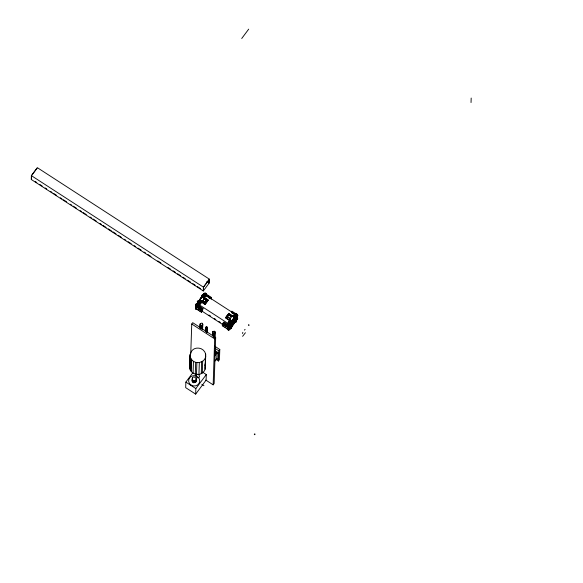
<?xml version="1.0" encoding="UTF-8"?>
<svg xmlns="http://www.w3.org/2000/svg" width="583" height="583" viewBox="0 0 583 583"><rect width="100%" height="100%" fill="white"/><g stroke="black" fill="none" stroke-linecap="round" stroke-linejoin="round"><path stroke-width="0.87" d="M242.834 332.31L242.557 333.563M248.781 324.388L248.744 325.547L248.992 325.219M31.38 175.643L31.256 179.477L203.285 290.961L209.239 282.981L209.363 279.148L37.327 167.664L31.38 175.643L203.416 287.127L203.285 290.961M31.46 179.061L31.577 175.549M192.66 373.003L185.868 382.113L185.678 387.651L195.662 394.123L206.112 380.109L206.295 374.563L202.731 372.253M189.788 365.279C188.994 358.29 189.176 347.111 198.971 348.153C202.928 348.554 206.338 352.343 205.704 356.388L205.048 369.323A7.841 7.302 1.9 0 1 202.294 373.018C197.346 376.902 188.717 372.705 189.759 366.19M189.818 368.471L190.153 354.377M190.022 365.067L190.35 355.069M190.306 367.283L190.218 369.986L191.698 370.941M190.758 353.757L191.741 324.01L192.733 322.676L215.674 337.542L214.15 383.519L213.159 384.846L205.755 380.05M190.634 370.628L191.02 358.815L190.211 356.658M191.297 371.59L191.69 359.784L191.02 358.815M192.157 381.18C191.399 371.203 201.521 381.952 193.592 382.681A2.055 1.917 1.9 0 1 192.55 382.003L192.142 380.582L192.696 379.518M192.375 381.748L192.273 378.403M192.492 379.752L192.558 377.864M192.55 382.003L192.434 379.861M193.075 373.178L193.469 361.365L191.69 359.784M198.052 303.641L198.628 305.558A1.509 1.406 1.9 0 1 198.103 306.264C193.068 307.664 197.885 300.085 198.643 305.201A1.509 1.406 1.9 0 1 198.111 305.915L196.544 306.053L195.699 304.596M198.023 309.318C196.405 310.55 194.547 307.882 196.201 306.724M195.691 304.953L195.75 304.384M195.779 308.859L195.808 306.665L196.303 306.002L202.031 309.719L201.973 311.635L201.478 312.299L195.742 308.582L196.238 307.919M195.735 304.734L195.954 303.991M195.91 309.048L195.669 307.438M195.626 308.443L195.881 307.044M193.592 382.681L193.658 380.786A2.055 1.917 1.9 0 1 192.609 380.109M196.282 303.67L196.682 303.816M196.245 309.354L195.917 308.691M193.906 382.747L193.658 380.786M196.69 306.381C194.584 302.453 199.94 304.494 196.748 304.501M196.675 309.544L196.26 308.997M194.554 382.732L194.613 380.845L195.735 380.284L196.282 379.22M196.908 309.595L196.682 309.194M197.637 305.441L197.112 305.652L196.704 304.566M197.28 305.645L197.746 304.785L197.353 304.304M195.283 374.177L195.677 362.364L193.469 361.365M197.375 309.58L196.916 309.238M195.159 382.535L195.225 380.648M195.429 382.375L195.494 380.488M197.987 307.649L198.023 306.534M198.14 307.62L198.111 305.915M195.873 381.945L195.939 380.058M195.662 394.123L195.844 388.577L206.295 374.563M196.15 381.406L196.267 378.622M198.628 305.558L198.679 304.545M196.486 374.424L196.879 362.611L195.677 362.364M199.043 306.476L199.102 304.69L227.771 323.274L229.906 320.41M208 300.274L205.027 304.26L199.255 300.434L202.235 296.128L207.971 299.844L207.993 300.588L205.012 304.581L200.727 301.477M200.035 327.646L200.195 323.878L201.827 323.069A1.304 1.217 1.9 0 1 202.49 323.499C203.868 325.38 199.918 326.327 200.151 324.068M200.042 328.025L200.195 323.878M200.18 328.382L200.297 324.804M200.319 327.653L200.406 324.964M198.941 374.381L199.335 362.568L202.687 361.205A7.841 7.302 1.9 0 0 205.442 357.51L205.704 356.388M200.618 327.916L200.705 325.227M200.982 328.083L201.077 325.394M201.478 312.299L202.031 309.719M201.186 328.12L201.273 325.438M202.272 300.42L202.192 301.695L202.177 300.507L202.971 300.733L202.541 301.149L202.119 300.624M202.235 296.128L199.255 300.434M202.294 301.79L202.33 300.383L199.051 304.741M201.565 329.009L201.682 325.431M202.483 301.856L202.454 300.34M202.593 300.34L202.695 301.52L202.935 300.945M202.483 309.128L202.418 311.045L202.979 308.465L198.679 305.681L198.184 306.345L202.483 309.128L202.979 308.465M202.622 301.856L202.534 301.462M202.665 301.44L202.658 300.354M201.951 328.885L202.068 325.307M202.746 301.812L202.782 300.405M202.899 301.688L202.92 300.551M202.126 328.783L202.243 325.205M206.127 295.69A1.509 1.406 1.9 0 0 206.331 295.297C207.001 290.152 200.384 296.222 204.873 293.417M203.496 290.545L203.613 287.033L209.071 279.716L208.954 283.229L206.666 281.749M202.374 329.402L202.527 324.928M202.556 329.06L202.702 324.585M202.556 329.388L202.738 324.017M203.693 299.385C203.285 296.827 205.107 299.968 204.429 298.7M201.259 373.637L201.652 361.824M203.744 299.422L203.642 298.54M203.795 298.416L203.591 299.319L203.591 298.904M203.868 299.48L203.751 299.108M203.686 298.904L203.926 298.372M204.349 298.525L204.363 299.006L204.057 298.372M204.072 299.487L204.363 299.006M204.436 299.181L204.247 298.438M205.085 302.431L204.4 302.766L204.341 301.834L205.092 302.045L204.538 302.504L204.298 301.885M205.981 295.858A1.509 1.406 1.9 0 1 205.799 296.004L204.684 296.273L204.247 295.792M204.4 302.766L204.699 302.125M204.385 302.111L204.341 302.621L204.764 302.132M204.626 293.147C203.321 294.546 206.375 294.699 205.048 293.438M204.684 296.273L204.465 295.873M202.294 373.018L202.687 361.205M204.589 302.839L204.582 301.717M204.728 302.839L204.72 301.717M204.91 301.783L204.859 302.796L205.005 301.87M205.099 293.14L204.706 293.438M205.158 296.266L205.814 295.654A1.509 1.406 1.9 0 0 206.346 294.94L206.397 294.728M205.012 304.581L204.997 303.83L207.971 299.844M205.114 302.971L205.041 301.928M205.333 293.191L204.961 293.417M204.706 302.038L205.129 302.905L204.436 302.526M206.382 295.078L205.755 293.38M205.77 299.917C204.888 302.752 206.783 297.483 206.506 301.134M205.901 301.236L205.894 300.26L206.593 300.58M206.55 300.464L205.814 300.828L205.923 299.793M206.535 300.588L205.988 300.857L205.952 300.223M205.908 300.114L206.047 299.749M206.061 300.872L206.083 300.187M206.586 300.515L206.185 299.749M206.193 300.864L206.251 299.764M205.391 331.53L205.442 327.274L206.659 326.779L207.067 327.865L206.032 328.287A0.874 0.809 1.9 0 1 205.588 327.996L205.442 327.274M206.324 300.828L206.418 300.179M205.464 331.632L205.588 327.996M206.564 301.025L206.477 299.902M205.937 331.013L206.032 328.287M206.069 331.042L206.163 328.309M205.048 369.323L205.442 357.51M206.316 331.946L206.433 328.309M205.311 368.201L205.34 363.194M205.493 358.647L205.646 354.107M206.571 331.865L206.695 328.222M206.688 331.793L206.776 326.844M206.79 332.478L206.972 327.019M206.863 332.587L207.045 327.129M206.958 332.827L207.14 327.369M211.184 299.29L211.243 297.374L205.515 293.657M212.409 335.721L212.576 331.953L214.201 331.144A1.304 1.217 1.9 0 1 214.865 331.574C216.242 333.454 212.292 334.394 212.533 332.142M212.452 335.531L212.576 331.953M212.584 335.568L212.751 331.61M212.7 335.728L212.788 333.039M212.97 333.126L213.035 331.333M212.992 335.99L213.079 333.301M213.334 337.054L213.451 333.469M213.531 337.091L213.655 333.512M213.939 337.083L214.063 333.505M214.325 336.959L214.449 333.381M214.5 336.857L214.617 333.279M213.159 384.846L214.682 338.876L215.674 337.542M214.755 337.477L214.974 331.734M214.901 338.031L215.112 332.091M216.599 358.487L218.035 359.412L218.224 353.662L218.72 352.999L215.134 350.682M216.22 359.573L218.45 361.015L218.793 350.798L219.784 349.472L214.58 346.098M219.784 349.472L219.441 359.682L218.45 361.015M227.909 326.487L222.888 323.237L222.393 323.9L222.327 325.817L228.616 329.738M222.844 324.512L222.888 323.237M223.267 323.922L223.806 321.984L227.392 324.301M225.81 317.341L231.531 321.371L225.796 317.662L228.776 313.669L234.504 317.385L228.784 313.348L225.81 317.341L225.774 318.078L230.074 320.869L225.789 317.757L228.762 313.771M227.188 317.458L227.574 316.635L228.07 317.283M227.297 317.597L227.239 316.919M228.07 317.152L227.406 317.363L227.392 316.707M229.367 327.413C231.99 328.79 227.895 331.669 227.224 328.921C226.962 329.395 229.615 329.395 229.104 327.952M227.297 325.875L227.341 324.869A1.509 1.406 1.9 0 1 227.873 324.163C232.909 322.763 228.091 330.342 227.334 325.227A1.509 1.406 1.9 0 1 227.683 324.658M227.304 317.276L227.713 316.635L227.931 317.152M227.45 326.291L227.341 324.869M227.581 326.48L227.465 325.941M228.004 317.589L227.997 316.788M227.946 324.782L227.997 323.12L230.147 320.242M227.917 326.786L227.589 326.13M228.077 324.039C231.065 323.9 227.64 326.801 228.74 324.257M228.062 329.533L228.128 327.617L229.119 326.779M228.347 326.976L227.931 326.436M228.813 315.68C228.798 313.1 230.081 316.54 228.704 314.951M228.784 313.348L226.765 316.751M228.478 325.7C231.524 326.145 226.342 323.39 229.053 325.729M228.915 314.711L228.696 315.695M228.514 330.065L228.449 329.686M228.558 329.162L228.361 326.626M228.718 315.206L228.653 315.571L229.046 314.667M229.469 314.82L229.374 315.709L229.177 314.667M229.367 314.733L229.505 315.432M228.981 330.058L230.219 328.513L229.374 327.056M228.973 329.125L229.053 328.732M229.046 327.019L230.285 325.474M229.359 318.296C230.679 320.694 229.236 316.321 229.534 319.178M229.848 319.127L229.775 318.442L229.483 319.134M229.505 318.405L230.205 319.156M229.549 314.995L229.549 315.381M229.52 319.061L229.578 318.486M229.709 319.134L229.702 318.442M229.564 318.376L229.768 318.005M228.58 328.477L229.483 328.076L229.607 326.028L229.527 326.961L228.616 327.362M229.972 319.09L229.833 318.012M230.03 319.054L229.906 318.026M229.913 327.828L229.447 327.362L229.935 327.945M230.19 319.28L230.03 318.078M230.052 327.661L230.3 328.04L229.877 327.5M230.278 325.824L230.117 324.622M230.161 329.082L230.212 328.076M230.89 317.006C230.423 314.835 232.369 317.254 231.677 316.372M230.832 316.329L230.817 316.78L231.043 316.088M230.97 316.438L231.167 316.044M230.832 316.576L231.56 316.722L231.305 316.044M231.597 316.992L231.589 316.197M231.364 327.078L234.337 323.084C231.947 323.448 232.158 329.614 230.052 328.375M237.572 318.172C238.33 320.716 233.63 320.461 234.709 317.873A1.509 1.406 1.9 0 1 234.913 317.473M234.825 315.221L234.832 314.864A1.509 1.406 1.9 0 1 235.364 314.157C237.747 312.626 238.892 317.108 236.122 317.254L236.086 318.376L236.997 317.975L237.077 317.043M234.818 319.295L234.709 317.873M234.942 319.477L234.825 318.937M235.364 314.157L235.772 314.303M235.284 319.783L234.956 319.127M235.714 319.972L235.299 319.433M235.758 317.655L235.634 319.214M235.867 319.622L235.926 317.837M235.947 320.023L235.721 319.622M236.596 318.923L235.991 319.12L235.824 317.873M236.669 315.979L235.969 315.695L236.115 316.117C235.656 316.933 236.224 318.318 234.694 317.239M236.071 319.134L235.998 318.77M236.195 316.132L236.122 315.767M236.246 319.134L236.698 318.347L236.392 317.822M236.37 316.132C237.813 315.039 234.796 313.115 234.679 315.884M236.479 313.887C236.807 318.733 234.381 310.579 237.769 315.818M236.414 320.016L236.727 317.451M236.53 316.081L236.611 315.68M236.632 319.499L236.691 317.713M236.866 319.87L237.667 318.252L237.019 317.13M237.777 315.469L236.989 316.868L235.838 316.97M236.997 317.975L237.106 316.168M237.485 317.618L237.361 317.436M237.609 314.616L237.347 317.786M237.594 319.039L237.645 318.034M244.423 330.124L245.093 329.366M245.421 332.74L242.615 336.347M471.035 102.55L471.181 98.061M196.223 381.114L196.209 380.517M202.563 301.542L202.133 300.879M205.697 300.092L205.726 300.529M227.217 328.477L227.224 328.921M228.164 329.082L228.252 329.541M234.832 314.864L235.189 315.709M229.483 328.076L229.571 327.143M203.452 294.124L203.416 294.779M202.119 301.076L202.316 300.704M202.957 301.571L202.95 300.857M205.908 300.915L206.557 300.209M229.352 318.609L229.396 319.032M230.19 318.712L230.161 318.223M230.802 316.839L231.225 316.489L231.655 316.882M197.236 301.732L198.307 301.863L199.67 303.131A1.509 0.466 36.7 0 1 199.656 303.473C195.852 303.277 198.256 298.89 200.217 302.402A1.509 0.466 36.7 0 1 200.202 302.745L199.575 303.503M198.89 307.256C200.69 307.984 197.914 307.795 199.364 306.629M202.753 296.492L201.98 295.275L204.341 296.805A1.509 0.466 36.7 0 1 204.334 297.148L203.139 296.769M201.419 302.388L199.313 305.113M200.042 310.877C200.479 311.184 201.266 312.226 200.574 309.245M204.946 294.692L204.057 294.051L204.946 294.692L203.329 296.864M225.206 327.158C226.678 328.375 224.55 326.852 225.738 326.473M228.806 323.762L229.68 324.425L228.835 323.747L230.97 320.883L228.828 323.929M230.132 321.991L230.518 322.035M230.868 327.289L230.569 326.866M229.87 326.108C226.896 326.137 233.55 326.874 231.138 327.886M232.909 322.742L233.484 323.281M235.729 314.47L236.618 315.111L233.295 319.156M235.7 316.27L235.262 315.753M236.501 316.758L235.889 317.618L236.37 316.416L234.082 315.017A1.509 0.466 36.7 0 0 234.067 315.359M234.023 321.539L233.419 320.818A1.509 0.466 36.7 0 1 233.433 320.475C233.747 318.325 237.463 321.495 235.867 321.597M202.534 301.047L202.112 301.528M204.349 302.3L204.458 302.861M229.374 318.551L230.198 318.529M214.908 353.772L214.85 351.695M205.391 295.887L204.407 295.909M205.019 302.351L204.771 302.052M235.831 314.98L235.845 315.585M32.072 174.885L37.035 168.239M241.719 38.5L248.693 29.15M203.416 287.127L209.363 279.148M201.915 295.406L202.84 294.524L204.888 296.077A1.509 0.466 36.7 0 1 204.881 296.419L204.334 297.148M201.973 295.617L202.607 294.51M197.294 301.943L198.162 300.843M202.294 295.253L202.84 294.524M197.367 302.074L197.929 300.835M202.039 295.749L202.52 294.889M202.607 295.355L203.154 294.626M197.936 301.681L198.482 300.945M199.86 300.23L199.459 299.64L201.616 297.264M197.593 302.358L198.665 301.032M202.789 295.443L203.336 294.707M197.841 303.881L197.134 303.466L204.247 294.036M197.156 303.51L199.831 299.932M200.567 299.072L204.305 294.058M197.236 303.612L199.911 300.034M201.514 297.884L204.371 294.087M197.353 303.728L199.707 300.617M202.374 297.031L204.509 294.167M197.418 303.779C200.814 302.643 197.411 302.592 198.49 302.337M197.557 303.881L199.845 300.711M202.578 297.192L204.648 294.269M197.695 303.962L199.43 301.528M203.037 296.798L204.64 294.655M197.761 303.991L200.02 300.879M202.695 297.301L204.83 294.437M197.877 304.027L200.639 300.267M203.219 296.871L204.91 294.539M197.994 304.02L200.661 300.442M199.371 302.715L199.918 301.979M204.05 296.39L204.597 295.661M199.597 303.007L200.144 302.271M204.269 296.681L204.815 295.945M199.342 303.495L200.217 302.402M204.341 296.805L204.888 296.077M204.254 297.184L204.881 296.419M204.414 297.549L206.039 295.384L235.692 314.601M199.328 304.545L201.47 301.659M204.699 297.337L205.77 295.902M199.182 305.164L201.463 302.03L201.04 302.081L201.441 302.664M200.501 303.714L201.631 302.315M198.905 307.394L199.379 306.687M198.971 307.474L199.619 306.636M199.058 307.562L199.729 306.702L200.02 306.957M199.109 307.605L199.838 306.782L199.226 307.686M199.335 307.751L199.882 307.11M198.016 309.682C198.358 306.221 198.912 311.089 198.162 309.813M198.271 309.894L198.89 308.99M199.029 309.121L198.431 309.981L199.087 309.347M198.526 310.01L199.116 309.238M204.983 304.151L207.963 300.165L202.942 296.915M200.144 311.06L200.741 310.2M200.231 311.147C201.069 309.121 199.568 310.389 200.756 310.302M209.989 297.993C208.204 297.498 211.483 297.935 209.822 297.017M200.29 311.191L200.902 310.287M200.399 311.271L201.011 310.367M200.508 311.337L201.004 310.666M200.61 311.373L201.055 310.695M211.243 297.374L210.747 298.044L205.733 294.787M231.393 311.818L231.888 311.154L237.624 314.871M223.129 324.92L223.712 324.148L224.134 324.388L223.573 325.314L223.114 324.84L223.573 325.314M223.209 325.037L223.806 324.177L223.362 324.869M223.406 325.212L223.967 324.265M223.464 325.248L224.076 324.345M223.18 325.984L224.287 324.563C223.85 327.835 223.486 325.372 223.267 326.072M223.318 326.116L224.047 325.292L223.435 326.196M223.544 326.261L224.193 325.423M223.683 326.312L224.251 325.503M233.113 316.11L234.716 313.931M232.828 316.642L234.439 314.477M229.636 323.295L228.849 322.421A1.509 0.466 36.7 0 1 228.857 322.078C229.199 319.783 233.149 323.47 231.13 323.142M225.242 327.282L225.898 326.502M228.849 322.421L229.717 321.32M234.133 316.809L233.521 316.088L234.395 314.995M225.308 327.362C226.27 325.46 224.754 326.713 225.912 326.604M228.922 322.552L229.469 321.816M233.594 316.219L234.14 315.483M225.446 327.493L226.066 326.589M233.521 316.088A1.509 0.466 36.7 0 1 233.535 315.746L234.162 315.826L234.709 315.097M225.555 327.573L226.051 326.91M228.937 322.049L229.483 322.159L230.03 321.422M229.483 322.159L230.212 321.51M234.162 315.826L234.891 315.177M234.672 316.008L235.86 314.448M228.908 324.039L231.24 320.956M233.375 318.092L236.042 314.514M229.024 324.148L230.088 322.72M229.09 324.206L231.378 321.036M233.513 318.172L236.181 314.594M229.381 324.002L236.319 314.696M229.228 324.301L236.385 314.747M229.367 324.381L232.639 320.118M229.549 324.454L236.581 314.966L229.636 324.454M230.008 324.396L234.308 318.631M231.364 322.727L234.563 318.435M230.015 323.565L231.211 323.951L231.699 322.749M235.824 317.152L236.37 316.416M229.906 325.372L232.879 321.379L229.899 325.693M235.576 317.648L236.443 316.547M233.419 320.818L234.286 319.717M233.491 320.941L233.965 320.082A1.509 0.466 36.7 0 1 233.98 319.739C232.464 320.103 238.046 323.062 234.585 321.962M230.773 324.789L232.515 322.457L233.761 322.946L234.169 323.536L232.435 325.861L230.773 324.789L232.435 325.861M234.06 320.548L234.606 319.819M231.203 324.738L232.938 322.406M234.242 320.635L234.789 319.899M232.056 323.951L232.952 322.647M229.17 327.843C233.171 322.239 231.91 327.573 231.422 325.015M232.085 323.995L235.663 319.258L235.794 317.83M229.374 327.886L235.845 319.324L229.44 327.916M229.578 327.996L234.92 320.839M236.122 319.506L229.717 328.098L231.917 325.285M233.521 323.142L236.188 319.557M229.891 328.258L236.304 319.673M230.766 327.879L230.453 327.573L230.999 326.844M234.038 322.778L236.385 319.776L229.884 328.542M235.496 321.59L236.042 320.854M230.985 328.171L231.531 327.435M235.721 321.874L236.268 321.146M230.737 328.659L231.604 327.566M235.474 322.37L236.02 321.634M235.794 322.005L236.341 321.269M231.05 328.637L231.662 327.777M235.707 322.377L236.392 321.481M214.617 356.024L216.971 352.868L216.781 358.596L214.894 361.125M218.035 359.412L218.53 358.749M203.256 295.158L203.707 295.282M198.584 301.484L199.175 301.702M202.192 300.901L202.651 300.675M231.006 322.625L230.591 322.078M205.894 300.26L206.535 300.711M230.045 319.171L229.891 318.34M204.567 294.124L205.427 294.677L204.378 294.699M229.017 327.945L228.449 327.996M204.101 295.836L203.78 295.326M200.202 302.745L199.743 302.723M199.124 308.4L199.554 308.691M236.355 316.919L235.802 316.809M229.483 321.313L229.403 321.35A1.509 0.466 36.7 0 0 229.396 321.685M229.994 326.626L230.423 326.772M203.795 298.831L204.196 298.824M228.871 315.141L229.323 315.17M236.997 316.518L235.845 316.62M236.873 319.52L235.955 319.673M199.459 299.64L199.882 299.589M199.729 304.355L199.306 304.406L199.707 304.996M233.856 318.872L234.286 318.821L233.878 318.231M232.121 321.197L232.551 321.146L232.143 320.563M233.739 323.587L234.169 323.536M205.172 295.916L204.699 295.924M229.061 326.662L228.587 326.669M228.995 329.708L228.521 329.716M199.335 362.568L196.879 362.611M194.613 380.845L193.971 380.852M204.801 296.448L204.414 296.404M208.998 298L209.428 298.204M202.476 301.141L202.891 301.207M198.519 307.839L199.022 308.13M201.179 309.777L200.865 309.624M223.712 324.148L224.171 324.695M235.991 319.12L235.598 318.639M233.666 318.609L233.477 318.099M207.854 295.53L208.306 295.873M201.937 297.6L201.572 297.629M234.344 315.913L235.605 316.861M234.672 321.656C235.896 321.991 233.419 320.38 234.461 321.51M229.666 322.239L231.152 323.478M224.768 322.946L225.169 323.266M229.505 326.925L230.453 327.573M231.728 320.825L232.187 320.92L231.743 320.424M35.271 181.524L36.795 182.515M39.833 184.49L42.122 185.97M45.168 187.937L46.691 188.928M50.495 191.392L52.018 192.383M53.541 193.367L56.58 195.341M60.392 197.805L61.915 198.796M63.438 199.78L66.477 201.754M70.288 204.218L71.811 205.209M73.327 206.193L76.373 208.167M80.184 210.631L81.7 211.622M83.223 212.606L86.269 214.58M90.073 217.044L91.597 218.027M93.12 219.019L96.166 220.993M99.97 223.457L101.493 224.44M103.016 225.432L106.062 227.406M108.343 228.886L111.389 230.853M112.913 231.845L115.959 233.819M118.24 235.299L121.286 237.266M124.332 239.241L125.855 240.232M128.136 241.712L131.182 243.679M134.228 245.654L135.752 246.638M138.033 248.125L141.079 250.092M144.125 252.067L145.648 253.051M147.929 254.538L150.975 256.505M157.825 260.944L160.872 262.918M167.722 267.357L170.768 269.331M173.049 270.811L175.33 272.29M177.618 273.77L180.664 275.744M182.945 277.224L185.226 278.703M187.515 280.183L190.561 282.157M192.842 283.637L195.123 285.116M197.411 286.596L200.457 288.57M206.827 296.171L209.698 298.03M231.947 312.481L235.532 314.805M231.422 312.524L232.93 313.501M235.262 317.837L236.086 318.376M204.414 297.949L207.286 299.808M229.476 314.237L231.626 315.629M232.202 321.371L233.63 322.304M199.262 300.114L204.997 303.83M223.311 322.647L227.61 325.431M208.998 315.046L210.507 316.03M214.282 318.471L215.79 319.448M218.807 321.408L220.316 322.384M195.808 306.665L201.536 310.382M222.393 323.9L228.128 327.617M201.215 310.63L222.342 324.316M191.741 324.01L214.682 338.876M215.076 348.386L218.793 350.798M214.639 351.345L218.224 353.662M185.868 382.113L195.844 388.577M201.82 384.321L203.941 385.698M227.093 324.447L226.707 324.432M235.233 320.526L235.598 320.934M201.099 309.464L201.565 309.865M230.89 320.074L231.298 320.665M232.515 322.457L232.916 323.048M201.193 297.315L201.594 297.898M198.009 303.94L197.134 303.466M204.939 364.812L205.252 365.92M234.657 318.879L234.701 318.223A1.509 1.406 1.9 0 1 235.233 317.509M234.905 315.009A1.509 1.406 1.9 0 1 235.175 314.652M195.888 375.773L196.26 377.084A1.902 1.771 1.9 0 0 197.222 377.711C202.294 378.243 197.601 371.182 195.888 375.773M254.319 434.189C254.735 435.785 255.697 433.191 254.319 434.189M202.709 295.894L203.598 296.536L202.731 295.873M201.033 308.669L201.74 309.179L201.069 308.64M207.169 296.186L207.876 296.696L207.176 296.171M224.025 323.58L224.732 324.09L224.04 323.565M226.182 324.979L226.889 325.489L226.182 324.979M229.593 322.698L230.482 323.339L229.593 322.698M234.264 316.365L235.153 317.006L234.308 316.336M191.02 385.072A5.575 5.189 1.9 0 0 199.75 381.26A5.575 5.189 1.9 0 0 191.807 376.115A5.575 5.189 1.9 0 0 191.02 385.072"/></g></svg>
